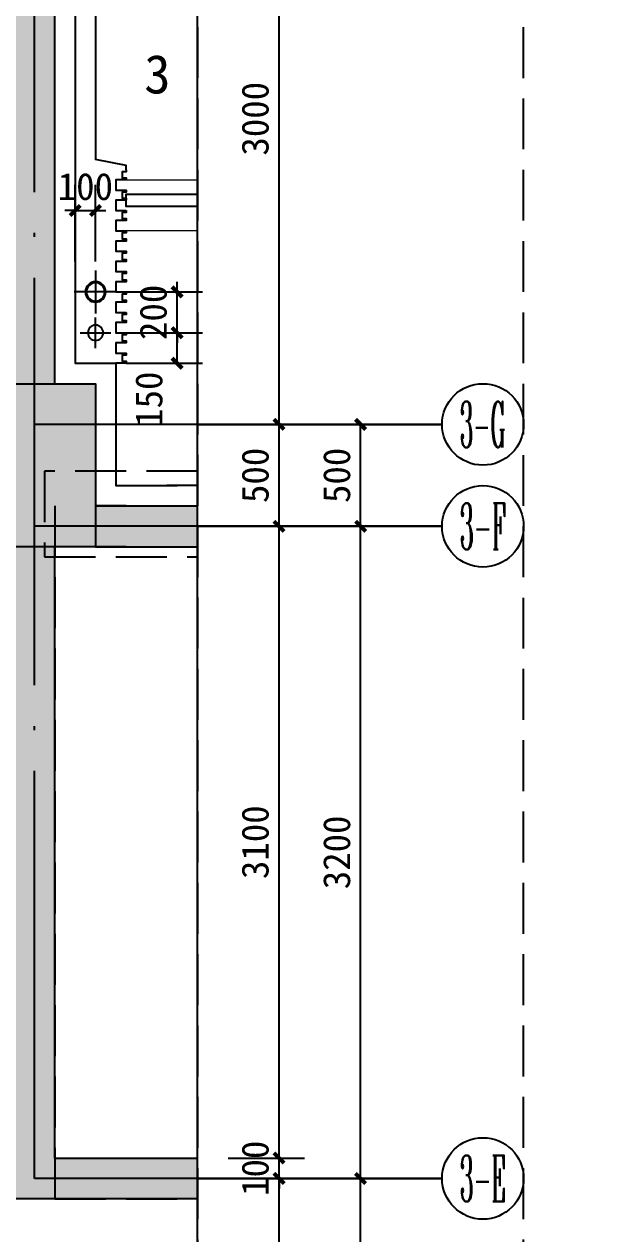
# Model space of a CAD drawing. Extents: x -10817 to 167545, y 26551 to 157048.
# Drawn here: x 33683 to 36497, y 119902 to 125837 of the extents above; entities that cross this region are included whole.
import ezdxf
from ezdxf.enums import TextEntityAlignment as Align
from ezdxf.xclip import XClip

# ---------------------------------------------------------------- set-up
doc = ezdxf.new("R2010")
doc.units = 0
doc.header["$LTSCALE"] = 1000
doc.header["$MEASUREMENT"] = 0
doc.header["$XCLIPFRAME"] = 0
doc.linetypes.add('DASH', pattern=[0.35, 0.25, -0.1])
doc.linetypes.add('DOTE', pattern=[2.42, 2, -0.2, 0.02, -0.2])
doc.layers.get('Defpoints').update_dxf_attribs({"color": 30, "linetype": 'DASH'})
for name, color, linetype in [('$0$A-DRAN-SYMB', 243, 'Continuous'), ('125-J-MC$0$A-DOOR', 51, 'Continuous'), ('125-J-MC$0$A-FLOR-HRAL', 71, 'Continuous'), ('125-J-MC$0$A-WALL-CONC', 9, 'Continuous'), ('125-J-MC$0$A-WALL-INSL', 241, 'Continuous'), ('125-北侧门头$0$125-北侧门头$0$A-00-HX-113-wall-01Y$0$HRAL', 31, 'Continuous'), ('125-北侧门头$0$125-北侧门头$0$A-DRAN-SYMB', 243, 'Continuous'), ('125-北侧门头$0$125-北侧门头$0$A-FLOR-UNDR', 177, 'Continuous'), ('125-北侧门头$0$125-北侧门头$0$造甲村-建筑200户型底图$0$A-FURN', 8, 'Continuous'), ('125-墙体$0$125-墙体$0$A-COLU-CONC-HATC', 204, 'Continuous'), ('125-墙体$0$125-墙体$0$A-WALL-CONC', 9, 'Continuous'), ('125-核心筒-首层南入$0$A-COLU-CONC', 7, 'Continuous'), ('125-核心筒-首层南入$0$A-COLU-CONC-HATC', 204, 'Continuous'), ('125-核心筒-首层南入$0$A-WALL-CONC', 9, 'Continuous'), ('125-核心筒-首层南入$0$A-WALL-INSL', 241, 'Continuous'), ('3#楼首层线脚$0$A-FLOR-HRAL', 71, 'Continuous'), ('A-ANNO-AXIS-CIRC', 3, 'Continuous'), ('A-ANNO-AXIS-TEXT', 7, 'Continuous'), ('A-ANNO-DIMS', 3, 'Continuous'), ('A-ANNO-DOTE', 10, 'DOTE'), ('A-ANNO-SYMB', 3, 'Continuous'), ('A-ANNO-TEXT', 7, 'Continuous'), ('A-DRAN-SYMB', 243, 'Continuous'), ('AXIS_TEXT', 7, 'Continuous'), ('PUB_HATCH', 8, 'Continuous')]:
    doc.layers.add(name, color=color, linetype=linetype)
doc.layers.add('3#楼首层线脚$0$A-00-15-1#-PM-2F$0$00-装饰-看', color=46, linetype='Continuous', lineweight=5)
doc.styles.add('_TCH_AXIS', font='COMPLEX', dxfattribs={"bigfont": 'GBCBIG'})
doc.styles.add('_TCH_DIM_T3', font='')
doc.styles.add('_TCH_LABEL', font='')
doc.styles.add('COMPLEX', font='COMPLEX')
doc.styles.get('_TCH_DIM_T3').set_extended_font_data('SimSun')
doc.styles.get('_TCH_LABEL').set_extended_font_data('SimSun')
doc.dimstyles.new('_TCH_ARCH&&50', dxfattribs={"dimtxt": 132.911392, "dimasz": 50, "dimexe": 125, "dimexo": 150, "dimgap": 50, "dimtad": 1, "dimdec": 0, "dimzin": 0, "dimdsep": 46, "dimtxsty": '_TCH_DIM_T3', "dimblk": 'ARCHTICK', "dimcen": 0.09, "dimclrt": 7, "dimazin": 2, "dimtfac": 1, "dimtdec": 0, "dimtix": 1, "dimtmove": 2, "dimatfit": 3, "dimfxl": 50, "dimtolj": 1, "dimtzin": 0, "dimarcsym": 0})

# ---------------------------------------------------------------- blocks, each defined once
blk = doc.blocks.new('125-J-MC$0$$TCHSYS$WIN2D')
for p, q in [((-0.5, 0.5), (0.5, 0.5)), ((-0.5, 0.5), (-0.5, -0.5)), ((0.5, 0.5), (0.5, -0.5)), ((0.5, 0.1667), (-0.5, 0.1667)), ((0.5, -0.1667), (-0.5, -0.1667)), ((-0.5, -0.5), (0.5, -0.5))]:
    blk.add_line(p, q)
blk = doc.blocks.new('125-J-MC')
at = {"layer": '125-J-MC$0$A-FLOR-HRAL'}
blk.add_lwpolyline([(6300, -50), (7800, -50), (7800, -100), (6300, -100)], close=True, dxfattribs=at)
at = {"layer": '125-J-MC$0$A-WALL-CONC'}
for p, q in [((6300, 100), (6300, -100)), ((7800, 100), (7800, -100))]:
    blk.add_line(p, q, dxfattribs=at)
at = {"layer": '125-J-MC$0$A-WALL-INSL'}
for points in [[(5300, 100), (5300, 220), (6100, 220), (6100, 200), (6300, 200), (6300, 100)], [(7800, 100), (7800, 200), (8050, 200)]]:
    blk.add_lwpolyline(points, dxfattribs=at)
at = {"layer": '125-J-MC$0$A-DOOR', "xscale": -1500.000000000437, "yscale": 300, "zscale": 300, "rotation": 180}
blk.add_blockref('125-J-MC$0$$TCHSYS$WIN2D', (7050, 50), dxfattribs=at)
blk = doc.blocks.new('125-J-MC-首层')
at = {"layer": 'Defpoints'}
blk.add_lwpolyline([(8650, 270), (8650, -150), (6999.8, -150), (6999.8, -12200), (-250, -12200), (-250, 270)], close=True, dxfattribs=at)
ref = blk.add_blockref('125-J-MC', (0, 0))
XClip(ref).set_block_clipping_path([(8650, 270), (8650, -150), (6999.7500000003, -150), (6999.7500000004, -12200), (-250, -12200), (-250, 270)])
blk = doc.blocks.new('125-北侧门头$0$125-北侧门头$0$DDDA$C0A4D4CDB')
at = {"color": 0}
for p, q in [((193.3, 556.5), (117.4, 469)), ((193.3, 556.5), (269.2, 469)), ((117.4, 469), (166.5, 480.6)), ((166.5, 480.6), (166.5, 426.2)), ((220.1, 480.6), (220.1, 426.2)), ((269.2, 469), (220.1, 480.6)), ((166.5, 426.2), (193.3, 459.5)), ((220.1, 426.2), (193.3, 459.5)), ((0, 0), (0, 370)), ((0, 370), (995, 370)), ((75.1, 408.7), (311.5, 408.7)), ((995, 370), (995, 0)), ((995, 0), (0, 0)), ((995, 57.2), (1037.4, 57.2)), ((1037.4, 20.2), (995, 20.2)), ((1037.4, 57.2), (1037.4, 20.2))]:
    blk.add_line(p, q, dxfattribs=at)
for centre, start_param, end_param in [((75.1, 370), 0.785398, 2.356194), ((311.5, 370), 5.497787, 7.068583)]:
    blk.add_ellipse(centre, major_axis=(27.3, 27.3), ratio=1, start_param=start_param, end_param=end_param, dxfattribs=at)
blk = doc.blocks.new('125-北侧门头')
at = {"layer": '125-北侧门头$0$125-北侧门头$0$A-DRAN-SYMB'}
h = blk.add_hatch(dxfattribs=at)
h.set_pattern_fill('ANSI31', color=256, scale=5, angle=270, style=0)
h.set_pattern_definition([(315, (-58418.732, -6432.753), (5.6126601, 5.6126601), [])])
edge = h.paths.add_edge_path()
edge.add_arc((3900, -1850), 25, 0, 360)
at = {"layer": '125-北侧门头$0$125-北侧门头$0$A-00-HX-113-wall-01Y$0$HRAL'}
for points in [[(4150, 2300), (4150, 2320), (-300, 2320), (-300, 2300)], [(2400, 300), (2400, 500), (2380, 500), (2350, 350), (2350, 300)], [(3920, 400), (3910, 400), (3910, 380), (3880, 380), (3880, 400), (3870, 400), (3870, 350), (3820, 350), (3820, 400), (3810, 400), (3810, 380), (3780, 380), (3780, 400), (3770, 400), (3770, 350), (3720, 350), (3720, 400), (3710, 400), (3710, 380), (3680, 380), (3680, 400), (3670, 400), (3670, 350), (3620, 350), (3620, 400), (3610, 400), (3610, 380), (3580, 380), (3580, 400), (3570, 400), (3570, 350), (3520, 350), (3520, 400), (3510, 400), (3510, 380), (3480, 380), (3480, 400), (3470, 400), (3470, 350), (2850, 350), (2850, 400), (2840, 400), (2840, 380), (2810, 380), (2810, 400), (2800, 400), (2800, 350), (2750, 350), (2750, 400), (2740, 400), (2740, 380), (2710, 380), (2710, 400), (2700, 400), (2700, 350), (2650, 350), (2650, 400), (2640, 400), (2640, 380), (2610, 380), (2610, 400), (2600, 400), (2600, 350), (2550, 350), (2550, 400), (2540, 400), (2540, 380), (2510, 380), (2510, 400), (2500, 400), (2500, 350), (2450, 350), (2450, 400), (2440, 400), (2440, 380), (2410, 380), (2410, 400), (2400, 400)], [(-200, 300), (-300, 300), (-300, -1800)], [(-200.7, 300), (450, 300), (450, 200), (-200.7, 200)], [(-200.7, 300), (-200.7, 200)], [(4048.5, -100), (4148.7, -100), (4148.7, 300), (2350, 300), (2350, 200), (4048.5, 200), (4048.5, 200), (4048.5, -100)], [(4148.7, -100), (4148.7, -1650)], [(2999.3, -1750), (4048.5, -1750), (4048.5, -2050), (4148.7, -2050), (4148.7, -1650), (2999.3, -1650)], [(-450, -1850), (-450, -1850), (-450, -1830), (-300, -1800), (-300, -1800)], [(-450, -1850), (-450, -1860), (-430, -1860), (-430, -1890), (-450, -1890), (-450, -1900), (-400, -1900), (-400, -1950), (-450, -1950), (-450, -1960), (-430, -1960), (-430, -1990), (-450, -1990), (-450, -2000), (-400, -2000), (-400, -2050), (-450, -2050)], [(-450, -2050), (-450, -2060), (-430, -2060), (-430, -2090), (-450, -2090), (-450, -2100), (-400, -2100), (-400, -2150), (-450, -2150), (-450, -2160), (-430, -2160), (-430, -2190), (-450, -2190), (-450, -2200), (-400, -2200), (-400, -2250), (-450, -2250), (-450, -2260), (-430, -2260), (-430, -2290), (-450, -2290), (-450, -2300), (-400, -2300), (-400, -2350), (-450, -2350), (-450, -2360), (-430, -2360), (-430, -2390), (-450, -2390), (-450, -2400), (-400, -2400), (-400, -2450), (-450, -2450), (-450, -2460), (-430, -2460), (-430, -2490), (-450, -2490), (-450, -2500), (-400, -2500), (-400, -2550), (-450, -2550)], [(4148.7, -2050), (4148.7, -3100)], [(-450, -2550), (-450, -2560), (-430, -2560), (-430, -2590), (-450, -2590), (-450, -2600), (-400, -2600), (-400, -2650), (-450, -2650), (-450, -2660), (-430, -2660), (-430, -2690), (-450, -2690), (-450, -2700), (-400, -2700), (-400, -2750), (-450, -2750), (-450, -2760), (-430, -2760), (-430, -2790), (-450, -2790), (-450, -2800)], [(-450, -2800), (-400, -2800), (-400, -3400)], [(4048.5, -3400), (4048.5, -3100), (4148.7, -3100), (4148.7, -3400)]]:
    blk.add_lwpolyline(points, dxfattribs=at)
for points in [[(-300, 2300), (4150, 2300), (4150, 300), (-300, 300)], [(4148.7, -180), (4148.7, -150), (4098.7, -150), (4098.6, -180)], [(4148.7, -280), (4148.7, -250), (4098.7, -250), (4098.6, -280)], [(4148.7, -380), (4148.7, -350), (4098.7, -350), (4098.6, -380)], [(4148.7, -480), (4148.7, -450), (4098.7, -450), (4098.6, -480)], [(4148.7, -580), (4148.7, -550), (4098.7, -550), (4098.6, -580)], [(4148.7, -680), (4148.7, -650), (4098.7, -650), (4098.6, -680)], [(4148.7, -780), (4148.7, -750), (4098.7, -750), (4098.6, -780)], [(4148.7, -880), (4148.7, -850), (4098.7, -850), (4098.6, -880)], [(4148.7, -980), (4148.7, -950), (4098.7, -950), (4098.6, -980)], [(4148.7, -1080), (4148.7, -1050), (4098.7, -1050), (4098.6, -1080)], [(4148.7, -1180), (4148.7, -1150), (4098.7, -1150), (4098.6, -1180)], [(4148.7, -1280), (4148.7, -1250), (4098.7, -1250), (4098.6, -1280)], [(4148.7, -1380), (4148.7, -1350), (4098.7, -1350), (4098.6, -1380)], [(4148.7, -1480), (4148.7, -1450), (4098.7, -1450), (4098.6, -1480)], [(4148.7, -1580), (4148.7, -1550), (4098.7, -1550), (4098.6, -1580)], [(4148.7, -2130), (4148.7, -2100), (4098.7, -2100), (4098.6, -2130)], [(4148.7, -2230), (4148.7, -2200), (4098.7, -2200), (4098.6, -2230)], [(4148.7, -2330), (4148.7, -2300), (4098.7, -2300), (4098.6, -2330)], [(4148.7, -2430), (4148.7, -2400), (4098.7, -2400), (4098.6, -2430)], [(4148.7, -2530), (4148.7, -2500), (4098.7, -2500), (4098.6, -2530)], [(4148.7, -2630), (4148.7, -2600), (4098.7, -2600), (4098.6, -2630)], [(4148.7, -2730), (4148.7, -2700), (4098.7, -2700), (4098.6, -2730)], [(4148.7, -2830), (4148.7, -2800), (4098.7, -2800), (4098.6, -2830)], [(4148.7, -2930), (4148.7, -2900), (4098.7, -2900), (4098.6, -2930)], [(4148.7, -3030), (4148.7, -3000), (4098.7, -3000), (4098.6, -3030)]]:
    blk.add_lwpolyline(points, close=True, dxfattribs=at)
at = {"layer": '125-北侧门头$0$125-北侧门头$0$A-00-HX-113-wall-01Y$0$HRAL', "elevation": 0}
for points in [[(4150, 300), (4150, 600), (4120, 600), (4120, 500), (3980, 500), (3980, 600), (3950, 600), (3950, 300), (3920, 300)], [(3950, 450), (3920, 450), (3920, 300)]]:
    blk.add_lwpolyline(points, dxfattribs=at)
at = {"layer": '125-北侧门头$0$125-北侧门头$0$A-DRAN-SYMB'}
blk.add_circle((3900, -1850), 25, dxfattribs=at)
at = {"layer": '125-北侧门头$0$125-北侧门头$0$A-FLOR-UNDR'}
for points in [[(3000, -1650), (4048.5, -1650), (4048.5, 200), (3000, 200)], [(3000, -1650), (3748.5, -1650), (3748.5, -100), (3000, -100)]]:
    blk.add_lwpolyline(points, close=True, dxfattribs=at)
blk.add_lwpolyline([(2999.3, -1950), (3252.2, -329.7), (3748.5, -100)], dxfattribs=at)
at = {"layer": '125-北侧门头$0$125-北侧门头$0$造甲村-建筑200户型底图$0$A-FURN', "ltscale": 0.1, "extrusion": (0, 0, -1), "xscale": -1, "zscale": -1, "rotation": 90}
blk.add_blockref('125-北侧门头$0$125-北侧门头$0$DDDA$C0A4D4CDB', (-3329.7, -1858.4), dxfattribs=at)
blk = doc.blocks.new('_FZH')
blk.add_lwpolyline([(-0.5, -0.5), (0.5, -0.5), (0.5, 0.5), (-0.5, 0.5)], close=True)
at = {"layer": 'PUB_HATCH'}
blk.add_solid([(-0.5, -0.5), (0.5, -0.5), (-0.5, 0.5), (0.5, 0.5)], dxfattribs=at)
blk = doc.blocks.new('125-核心筒-首层南入')
at = {"layer": '125-核心筒-首层南入$0$A-COLU-CONC-HATC'}
for points in [[(-1850, 7800), (-1650, 7800), (-1650, 10600), (-1850, 10800)], [(-2050, 7000), (-2050, 7200), (-2200, 7200), (-2200, 7000)], [(-1650, 7000), (-1850, 7000), (-1850, 4000), (-1650, 3800)], [(-1850, 4000), (-1850, 3800), (-1650, 3800)]]:
    blk.add_hatch(color=256, dxfattribs=at).paths.add_polyline_path(points)
at = {"layer": '125-核心筒-首层南入$0$A-WALL-CONC'}
for p, q in [((-1850, 7800), (-1850, 10800)), ((-2200, 7200), (-2050, 7200)), ((-2200, 7000), (-2050, 7000)), ((-1850, 4000), (-1850, 7000)), ((-1850, 4000), (-1850, 4000)), ((-1850, 3800), (-1650, 3800))]:
    blk.add_line(p, q, dxfattribs=at)
at = {"layer": '125-核心筒-首层南入$0$A-WALL-INSL'}
blk.add_lwpolyline([(-1300, 10800), (-1300, 10900), (-1950, 10900), (-1950, 7900), (-2150, 7900), (-2150, 7300), (-2650, 7300)], dxfattribs=at)
blk.add_blockref('125-北侧门头', (-1750, 10700))
at = {"layer": '125-核心筒-首层南入$0$A-COLU-CONC', "xscale": 400, "yscale": 800, "zscale": 800}
blk.add_blockref('_FZH', (-1850, 7400), dxfattribs=at)
blk = doc.blocks.new('125-墙体')
at = {"layer": '125-墙体$0$125-墙体$0$A-COLU-CONC-HATC'}
for points in [[(8400, -100), (8400, 100), (7800, 100), (7800, -100)], [(8600, -3100), (6950, -3100), (6950, -3300), (8600, -3300)]]:
    blk.add_hatch(color=256, dxfattribs=at).paths.add_polyline_path(points)
at = {"layer": '125-墙体$0$125-墙体$0$A-WALL-CONC'}
for p, q in [((8400, 100), (7800, 100)), ((8400, -100), (7800, -100)), ((8600, -3100), (6950, -3100)), ((6950, -3300), (8600, -3300))]:
    blk.add_line(p, q, dxfattribs=at)
at = {"layer": 'Defpoints'}
blk.add_lwpolyline([(8600, 100), (8600, -3300), (7850, -3300), (7850, -4700), (9150, -4700), (9150, -7200), (10350, -7200), (10350, -11200)], dxfattribs=at)
blk = doc.blocks.new('3#楼首层线脚')
at = {"layer": '3#楼首层线脚$0$A-00-15-1#-PM-2F$0$00-装饰-看', "linetype": 'ByBlock'}
for points in [[(-2200, 8800), (-10649.2, 8800), (-10649.2, 7400)], [(-4350, 7550), (-4350, 8550.1), (-2200, 8550)]]:
    blk.add_lwpolyline(points, dxfattribs=at)
at = {"layer": '3#楼首层线脚$0$A-FLOR-HRAL'}
blk.add_lwpolyline([(-4370, 7600), (-4370, 8670.1), (-2200, 8670), (-2200, 8730), (-4430, 8730.1), (-4430, 7600)], dxfattribs=at)
blk = doc.blocks.new('雨水管')
at = {"layer": 'A-DRAN-SYMB'}
for p, q in [((100, 105), (100, -105)), ((-5, 0), (205, 0))]:
    blk.add_line(p, q, dxfattribs=at)
for radius in [50, 45]:
    blk.add_circle((100, 0), radius, dxfattribs=at)
blk = doc.blocks.new('VGVBFGV')
blk.add_blockref('雨水管', (-2150, 8250))
blk = doc.blocks.new('bgfbgfb')
at = {"layer": '$0$A-DRAN-SYMB', "color": 5}
for p, q in [((0, -75), (0, 75)), ((75, 0), (-75, 0))]:
    blk.add_line(p, q, dxfattribs=at)
blk.add_circle((0, 0), 37.5, dxfattribs=at)
blk = doc.blocks.new('vgftvgf')
for name, p in [('VGVBFGV', (0, 0)), ('bgfbgfb', (-2050, 8050))]:
    blk.add_blockref(name, p)
blk = doc.blocks.new('_ArchTick')
at = {"color": 0, "linetype": 'ByBlock', "const_width": 0.4}
blk.add_lwpolyline([(-0.5, -0.5), (0.5, 0.5)], dxfattribs=at)
blk = doc.blocks.new('*D2762')
at = {"layer": 'A-ANNO-DIMS', "color": 0, "lineweight": -2, "transparency": 16777216}
for p, q in [((33933.2, 124673.5), (33933.2, 125048.5)), ((34033.2, 124673.5), (34033.2, 125048.5)), ((33933.2, 124923.5), (33883.2, 124923.5)), ((33933.2, 124923.5), (34033.2, 124923.5)), ((34033.2, 124923.5), (34083.2, 124923.5))]:
    blk.add_line(p, q, dxfattribs=at)
at = {"layer": 'Defpoints', "color": 0, "transparency": 16777216}
for p in [(34033.2, 124923.5), (33933.2, 124523.5), (34033.2, 124523.5)]:
    blk.add_point(p, dxfattribs=at)
at = {"layer": 'A-ANNO-DIMS', "color": 0, "lineweight": -2, "transparency": 16777216, "xscale": 50, "yscale": 50, "zscale": 50}
blk.add_blockref('_ArchTick', (33933.2, 124923.5), dxfattribs=at)
at = {"layer": 'A-ANNO-DIMS', "color": 0, "lineweight": -2, "transparency": 16777216, "xscale": 50, "yscale": 50, "zscale": 50, "rotation": 180}
blk.add_blockref('_ArchTick', (34033.2, 124923.5), dxfattribs=at)
at = {"layer": 'A-ANNO-DIMS', "color": 7, "transparency": 16777216, "insert": (33983.2, 125040), "char_height": 132.91, "attachment_point": 5, "style": '_TCH_DIM_T3'}
blk.add_mtext('\\A1;100', dxfattribs=at)
blk = doc.blocks.new('*D2763')
at = {"layer": 'A-ANNO-DIMS', "color": 0, "lineweight": -2, "transparency": 16777216}
for p, q in [((34183.2, 124323.5), (34558.2, 124323.5)), ((34433.2, 124173.5), (34433.2, 124323.5)), ((34183.2, 124173.5), (34558.2, 124173.5))]:
    blk.add_line(p, q, dxfattribs=at)
at = {"layer": 'Defpoints', "color": 0, "transparency": 16777216}
for p in [(34033.2, 124323.5), (34433.2, 124323.5), (34033.2, 124173.5)]:
    blk.add_point(p, dxfattribs=at)
at = {"layer": 'A-ANNO-DIMS', "color": 0, "lineweight": -2, "transparency": 16777216, "xscale": 50, "yscale": 50, "zscale": 50}
for p, rotation in [((34433.2, 124323.5), 90), ((34433.2, 124173.5), 270)]:
    blk.add_blockref('_ArchTick', p, dxfattribs=dict(at, rotation=rotation))
at = {"layer": 'A-ANNO-DIMS', "color": 7, "transparency": 16777216, "insert": (34295.7, 123997.3), "char_height": 132.91, "attachment_point": 5, "rotation": 90, "style": '_TCH_DIM_T3'}
blk.add_mtext('\\A1;150', dxfattribs=at)
blk = doc.blocks.new('*D2764')
at = {"layer": 'A-ANNO-DIMS', "color": 0, "lineweight": -2, "transparency": 16777216}
for p, q in [((34433.2, 124523.5), (34433.2, 124573.5)), ((34183.2, 124523.5), (34558.2, 124523.5)), ((34433.2, 124323.5), (34433.2, 124523.5)), ((34183.2, 124323.5), (34558.2, 124323.5)), ((34433.2, 124323.5), (34433.2, 124273.5))]:
    blk.add_line(p, q, dxfattribs=at)
at = {"layer": 'Defpoints', "color": 0, "transparency": 16777216}
for p in [(34033.2, 124523.5), (34433.2, 124523.5), (34033.2, 124323.5)]:
    blk.add_point(p, dxfattribs=at)
at = {"layer": 'A-ANNO-DIMS', "color": 0, "lineweight": -2, "transparency": 16777216, "xscale": 50, "yscale": 50, "zscale": 50}
for p, rotation in [((34433.2, 124523.5), 270), ((34433.2, 124323.5), 90)]:
    blk.add_blockref('_ArchTick', p, dxfattribs=dict(at, rotation=rotation))
at = {"layer": 'A-ANNO-DIMS', "color": 7, "transparency": 16777216, "insert": (34316.7, 124423.5), "char_height": 132.91, "attachment_point": 5, "rotation": 90, "style": '_TCH_DIM_T3'}
blk.add_mtext('\\A1;200', dxfattribs=at)
blk = doc.blocks.new('*D3273')
at = {"layer": 'A-ANNO-DIMS', "color": 0, "lineweight": -2, "transparency": 16777216}
for p, q in [((34683.2, 120173.5), (35058.2, 120173.5)), ((34933.2, 118673.5), (34933.2, 120173.5)), ((34683.2, 118673.5), (35058.2, 118673.5))]:
    blk.add_line(p, q, dxfattribs=at)
at = {"layer": 'Defpoints', "color": 0, "transparency": 16777216}
for p in [(34533.2, 120173.5), (34933.2, 120173.5), (34533.2, 118673.5)]:
    blk.add_point(p, dxfattribs=at)
at = {"layer": 'A-ANNO-DIMS', "color": 0, "lineweight": -2, "transparency": 16777216, "xscale": 50, "yscale": 50, "zscale": 50}
for p, rotation in [((34933.2, 120173.5), 90), ((34933.2, 118673.5), 270)]:
    blk.add_blockref('_ArchTick', p, dxfattribs=dict(at, rotation=rotation))
at = {"layer": 'A-ANNO-DIMS', "color": 7, "transparency": 16777216, "insert": (34816.7, 119423.5), "char_height": 132.91, "attachment_point": 5, "rotation": 90, "style": '_TCH_DIM_T3'}
blk.add_mtext('\\A1;1500', dxfattribs=at)
blk = doc.blocks.new('*D3274')
at = {"layer": 'A-ANNO-DIMS', "color": 0, "lineweight": -2, "transparency": 16777216}
for p, q in [((34933.2, 120273.5), (34933.2, 120323.5)), ((34683.2, 120273.5), (35058.2, 120273.5)), ((34933.2, 120173.5), (34933.2, 120273.5)), ((34683.2, 120173.5), (35058.2, 120173.5)), ((34933.2, 120173.5), (34933.2, 120123.5))]:
    blk.add_line(p, q, dxfattribs=at)
at = {"layer": 'Defpoints', "color": 0, "transparency": 16777216}
for p in [(34533.2, 120273.5), (34933.2, 120273.5), (34533.2, 120173.5)]:
    blk.add_point(p, dxfattribs=at)
at = {"layer": 'A-ANNO-DIMS', "color": 0, "lineweight": -2, "transparency": 16777216, "xscale": 50, "yscale": 50, "zscale": 50}
for p, rotation in [((34933.2, 120273.5), 270), ((34933.2, 120173.5), 90)]:
    blk.add_blockref('_ArchTick', p, dxfattribs=dict(at, rotation=rotation))
at = {"layer": 'A-ANNO-DIMS', "color": 7, "transparency": 16777216, "insert": (34816.7, 120223.5), "char_height": 132.91, "attachment_point": 5, "rotation": 90, "style": '_TCH_DIM_T3'}
blk.add_mtext('\\A1;100', dxfattribs=at)
blk = doc.blocks.new('*D3275')
at = {"layer": 'A-ANNO-DIMS', "color": 0, "lineweight": -2, "transparency": 16777216}
for p, q in [((34683.2, 123373.5), (35058.2, 123373.5)), ((34933.2, 120273.5), (34933.2, 123373.5)), ((34683.2, 120273.5), (35058.2, 120273.5))]:
    blk.add_line(p, q, dxfattribs=at)
at = {"layer": 'Defpoints', "color": 0, "transparency": 16777216}
for p in [(34533.2, 123373.5), (34933.2, 123373.5), (34533.2, 120273.5)]:
    blk.add_point(p, dxfattribs=at)
at = {"layer": 'A-ANNO-DIMS', "color": 0, "lineweight": -2, "transparency": 16777216, "xscale": 50, "yscale": 50, "zscale": 50}
for p, rotation in [((34933.2, 123373.5), 90), ((34933.2, 120273.5), 270)]:
    blk.add_blockref('_ArchTick', p, dxfattribs=dict(at, rotation=rotation))
at = {"layer": 'A-ANNO-DIMS', "color": 7, "transparency": 16777216, "insert": (34816.7, 121823.5), "char_height": 132.91, "attachment_point": 5, "rotation": 90, "style": '_TCH_DIM_T3'}
blk.add_mtext('\\A1;3100', dxfattribs=at)
blk = doc.blocks.new('*D3276')
at = {"layer": 'A-ANNO-DIMS', "color": 0, "lineweight": -2, "transparency": 16777216}
for p, q in [((34683.2, 123873.5), (35058.2, 123873.5)), ((34933.2, 123373.5), (34933.2, 123873.5)), ((34683.2, 123373.5), (35058.2, 123373.5))]:
    blk.add_line(p, q, dxfattribs=at)
at = {"layer": 'Defpoints', "color": 0, "transparency": 16777216}
for p in [(34533.2, 123873.5), (34933.2, 123873.5), (34533.2, 123373.5)]:
    blk.add_point(p, dxfattribs=at)
at = {"layer": 'A-ANNO-DIMS', "color": 0, "lineweight": -2, "transparency": 16777216, "xscale": 50, "yscale": 50, "zscale": 50}
for p, rotation in [((34933.2, 123873.5), 90), ((34933.2, 123373.5), 270)]:
    blk.add_blockref('_ArchTick', p, dxfattribs=dict(at, rotation=rotation))
at = {"layer": 'A-ANNO-DIMS', "color": 7, "transparency": 16777216, "insert": (34816.7, 123623.5), "char_height": 132.91, "attachment_point": 5, "rotation": 90, "style": '_TCH_DIM_T3'}
blk.add_mtext('\\A1;500', dxfattribs=at)
blk = doc.blocks.new('*D3277')
at = {"layer": 'A-ANNO-DIMS', "color": 0, "lineweight": -2, "transparency": 16777216}
for p, q in [((34683.2, 126873.5), (35058.2, 126873.5)), ((34933.2, 123873.5), (34933.2, 126873.5)), ((34683.2, 123873.5), (35058.2, 123873.5))]:
    blk.add_line(p, q, dxfattribs=at)
at = {"layer": 'Defpoints', "color": 0, "transparency": 16777216}
for p in [(34533.2, 126873.5), (34933.2, 126873.5), (34533.2, 123873.5)]:
    blk.add_point(p, dxfattribs=at)
at = {"layer": 'A-ANNO-DIMS', "color": 0, "lineweight": -2, "transparency": 16777216, "xscale": 50, "yscale": 50, "zscale": 50}
for p, rotation in [((34933.2, 126873.5), 90), ((34933.2, 123873.5), 270)]:
    blk.add_blockref('_ArchTick', p, dxfattribs=dict(at, rotation=rotation))
at = {"layer": 'A-ANNO-DIMS', "color": 7, "transparency": 16777216, "insert": (34816.7, 125373.5), "char_height": 132.91, "attachment_point": 5, "rotation": 90, "style": '_TCH_DIM_T3'}
blk.add_mtext('\\A1;3000', dxfattribs=at)
blk = doc.blocks.new('*D3283')
at = {"layer": 'A-ANNO-DIMS', "color": 0, "lineweight": -2, "transparency": 16777216}
for p, q in [((35083.2, 120173.5), (35458.2, 120173.5)), ((35333.2, 118573.5), (35333.2, 120173.5)), ((35083.2, 118573.5), (35458.2, 118573.5))]:
    blk.add_line(p, q, dxfattribs=at)
at = {"layer": 'Defpoints', "color": 0, "transparency": 16777216}
for p in [(34933.2, 120173.5), (35333.2, 120173.5), (34933.2, 118573.5)]:
    blk.add_point(p, dxfattribs=at)
at = {"layer": 'A-ANNO-DIMS', "color": 0, "lineweight": -2, "transparency": 16777216, "xscale": 50, "yscale": 50, "zscale": 50}
for p, rotation in [((35333.2, 120173.5), 90), ((35333.2, 118573.5), 270)]:
    blk.add_blockref('_ArchTick', p, dxfattribs=dict(at, rotation=rotation))
at = {"layer": 'A-ANNO-DIMS', "color": 7, "transparency": 16777216, "insert": (35216.7, 119373.5), "char_height": 132.91, "attachment_point": 5, "rotation": 90, "style": '_TCH_DIM_T3'}
blk.add_mtext('\\A1;1600', dxfattribs=at)
blk = doc.blocks.new('*D3284')
at = {"layer": 'A-ANNO-DIMS', "color": 0, "lineweight": -2, "transparency": 16777216}
for p, q in [((35083.2, 123373.5), (35458.2, 123373.5)), ((35333.2, 120173.5), (35333.2, 123373.5)), ((35083.2, 120173.5), (35458.2, 120173.5))]:
    blk.add_line(p, q, dxfattribs=at)
at = {"layer": 'Defpoints', "color": 0, "transparency": 16777216}
for p in [(34933.2, 123373.5), (35333.2, 123373.5), (34933.2, 120173.5)]:
    blk.add_point(p, dxfattribs=at)
at = {"layer": 'A-ANNO-DIMS', "color": 0, "lineweight": -2, "transparency": 16777216, "xscale": 50, "yscale": 50, "zscale": 50}
for p, rotation in [((35333.2, 123373.5), 90), ((35333.2, 120173.5), 270)]:
    blk.add_blockref('_ArchTick', p, dxfattribs=dict(at, rotation=rotation))
at = {"layer": 'A-ANNO-DIMS', "color": 7, "transparency": 16777216, "insert": (35216.7, 121773.5), "char_height": 132.91, "attachment_point": 5, "rotation": 90, "style": '_TCH_DIM_T3'}
blk.add_mtext('\\A1;3200', dxfattribs=at)
blk = doc.blocks.new('*D3285')
at = {"layer": 'A-ANNO-DIMS', "color": 0, "lineweight": -2, "transparency": 16777216}
for p, q in [((35083.2, 123873.5), (35458.2, 123873.5)), ((35333.2, 123373.5), (35333.2, 123873.5)), ((35083.2, 123373.5), (35458.2, 123373.5))]:
    blk.add_line(p, q, dxfattribs=at)
at = {"layer": 'Defpoints', "color": 0, "transparency": 16777216}
for p in [(34933.2, 123873.5), (35333.2, 123873.5), (34933.2, 123373.5)]:
    blk.add_point(p, dxfattribs=at)
at = {"layer": 'A-ANNO-DIMS', "color": 0, "lineweight": -2, "transparency": 16777216, "xscale": 50, "yscale": 50, "zscale": 50}
for p, rotation in [((35333.2, 123873.5), 90), ((35333.2, 123373.5), 270)]:
    blk.add_blockref('_ArchTick', p, dxfattribs=dict(at, rotation=rotation))
at = {"layer": 'A-ANNO-DIMS', "color": 7, "transparency": 16777216, "insert": (35216.7, 123623.5), "char_height": 132.91, "attachment_point": 5, "rotation": 90, "style": '_TCH_DIM_T3'}
blk.add_mtext('\\A1;500', dxfattribs=at)
blk = doc.blocks.new('_AXISO')
blk.add_circle((0, 0), 0.5)
at = {"layer": 'AXIS_TEXT', "style": 'COMPLEX', "width": 1.041667}
blk.add_attdef('A', text='', height=0.56, dxfattribs=at).set_placement((-0.25, -0.28), (0.25, -0.28), align=Align.FIT)

msp = doc.modelspace()

# ---------------------------------------------------------------- linework, layer by layer
at = {"layer": 'A-ANNO-AXIS-CIRC'}
for p, q in [((34533.2, 123873.5), (35733.2, 123873.5)), ((34533.2, 123373.5), (35733.2, 123373.5)), ((34533.2, 120173.5), (35733.2, 120173.5))]:
    msp.add_line(p, q, dxfattribs=at)
at = {"layer": 'A-ANNO-DOTE'}
for points in [[(33733.2, 120173.5), (33733.2, 130873.5)], [(35733.2, 123873.5), (26883.1, 123873.5)], [(35733.2, 123373.5), (26883.1, 123373.5)], [(35733.2, 120173.5), (26883.1, 120173.5)]]:
    msp.add_lwpolyline(points, dxfattribs=at)
at = {"layer": 'A-ANNO-SYMB'}
msp.add_lwpolyline([(34533.2, 109623.4), (34533.2, 119592.2), (34428.2, 119630.4), (34638.2, 119667.4), (34533.2, 119704.7), (34533.2, 129673.5)], dxfattribs=at)
at = {"layer": 'Defpoints'}
for points in [[(36133.2, 131273.5), (26483.1, 131273.5), (26483.1, 108423.4), (36133.2, 108423.4)], [(28083.1, 129673.5), (34533.2, 129673.5), (34533.2, 109623.4), (28083.1, 109623.4)]]:
    msp.add_lwpolyline(points, close=True, dxfattribs=at)

# ---------------------------------------------------------------- block references
ref = msp.add_blockref('125-核心筒-首层南入', (31983.2, 116273.5), dxfattribs=dict(xscale=-1))
XClip(ref).set_block_clipping_path([(-2450.001355944, -6650.1452511974), (3900.0557166993, 13400.0000000014)])
ref = msp.add_blockref('3#楼首层线脚', (31983.2, 116273.5), dxfattribs=dict(xscale=-1))
XClip(ref).set_block_clipping_path([(-2550.001355944, -6650.1452511974), (3900.0557166993, 13400.0000000014)])
ref = msp.add_blockref('vgftvgf', (31983.2, 116273.5), dxfattribs=dict(xscale=-1))
XClip(ref).set_block_clipping_path([(-2550.0013559441, -6650.1452511987), (3900.0557166992, 13400.0000000001)])
ref = msp.add_blockref('125-墙体', (42433.2, 123373.5), dxfattribs=dict(xscale=-1))
XClip(ref).set_block_clipping_path([(7899.998644056, -13750.1452511974), (14350.0557166993, 6300.0000000014)])
ref = msp.add_blockref('125-J-MC-首层', (42433.2, 123373.5), dxfattribs=dict(xscale=-1))
XClip(ref).set_block_clipping_path([(7899.9986440561, -13750.1452511974), (14350.0557166994, 6300.0000000014)])
at = {"layer": 'A-ANNO-AXIS-CIRC'}
ref = msp.add_blockref('_AXISO', (35933.2, 123873.5), dxfattribs=dict(at, xscale=400, yscale=400, zscale=400))
ref.add_attrib('A', '3-G', dxfattribs={"layer": 'A-ANNO-AXIS-TEXT', "height": 226.27, "style": '_TCH_AXIS', "width": 0.333333}).set_placement((35820, 123760.4), (36046.3, 123760.4), align=Align.FIT)
ref = msp.add_blockref('_AXISO', (35933.2, 123373.5), dxfattribs=dict(at, xscale=400, yscale=400, zscale=400))
ref.add_attrib('A', '3-F', dxfattribs={"layer": 'A-ANNO-AXIS-TEXT', "height": 226.27, "style": '_TCH_AXIS', "width": 0.344262}).set_placement((35820, 123260.4), (36046.3, 123260.4), align=Align.FIT)
ref = msp.add_blockref('_AXISO', (35933.2, 120173.5), dxfattribs=dict(at, xscale=400, yscale=400, zscale=400))
ref.add_attrib('A', '3-E', dxfattribs={"layer": 'A-ANNO-AXIS-TEXT', "height": 226.27, "style": '_TCH_AXIS', "width": 0.344262}).set_placement((35820, 120060.4), (36046.3, 120060.4), align=Align.FIT)

# ---------------------------------------------------------------- texts
at = {"layer": 'A-ANNO-TEXT', "color": 7, "style": '_TCH_LABEL'}
msp.add_text('3', height=189.9, dxfattribs=at).set_placement((34272, 125497.5))

# ---------------------------------------------------------------- dimensions: what is measured, and where the dimension line sits
at = {"layer": 'A-ANNO-DIMS'}
for p1, p2, distance, picture, middle in [((34533.2, 123873.5), (34533.2, 126873.5), -400, '*D3277', (34816.7, 125373.5)), ((33933.2, 124523.5), (34033.2, 124523.5), 400, '*D2762', (33983.2, 125040)), ((34033.2, 124323.5), (34033.2, 124523.5), -400, '*D2764', (34316.7, 124423.5)), ((34533.2, 123373.5), (34533.2, 123873.5), -400, '*D3276', (34816.7, 123623.5)), ((34933.2, 123373.5), (34933.2, 123873.5), -400, '*D3285', (35216.7, 123623.5)), ((34533.2, 120273.5), (34533.2, 123373.5), -400, '*D3275', (34816.7, 121823.5)), ((34933.2, 120173.5), (34933.2, 123373.5), -400, '*D3284', (35216.7, 121773.5)), ((34533.2, 120173.5), (34533.2, 120273.5), -400, '*D3274', (34816.7, 120223.5)), ((34533.2, 118673.5), (34533.2, 120173.5), -400, '*D3273', (34816.7, 119423.5)), ((34933.2, 118573.5), (34933.2, 120173.5), -400, '*D3283', (35216.7, 119373.5))]:
    dim = msp.add_aligned_dim(p1=p1, p2=p2, distance=distance, dimstyle='_TCH_ARCH&&50', dxfattribs=at)
    dim.commit()
    dim.dimension.update_dxf_attribs({"geometry": picture, "text_midpoint": middle})
dim = msp.add_linear_dim(base=(34433.2, 124323.5), p1=(34033.2, 124173.5), p2=(34033.2, 124323.5), angle=90, dimstyle='_TCH_ARCH&&50', dxfattribs=at)
dim.commit()
dim.dimension.update_dxf_attribs({"geometry": '*D2763', "text_midpoint": (34295.7, 123997.3), "dimtype": 161})

doc.saveas('drawing.dxf')
